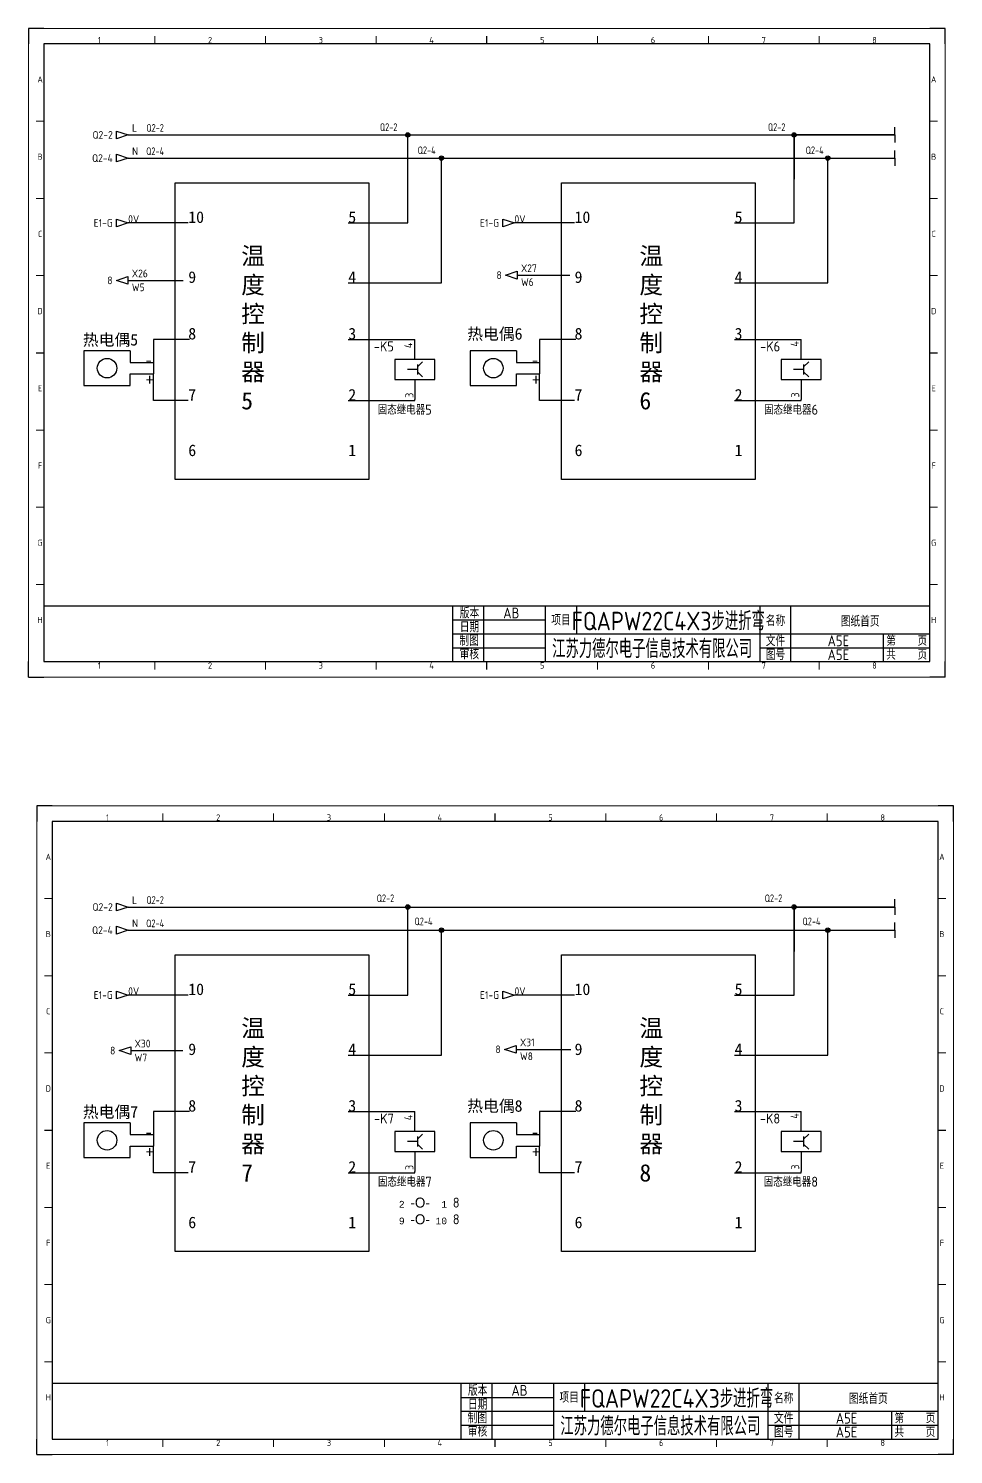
# Model space of a CAD drawing. Header units: millimetres. Extents: x -1494 to 5708, y 2764 to 5210.
# Drawn here: x 743 to 1342, y 3091 to 4015 of the extents above; entities that cross this region are included whole.
import ezdxf
from ezdxf.enums import TextEntityAlignment as Align

# ---------------------------------------------------------------- set-up
doc = ezdxf.new("R2010")
doc.units = ezdxf.units.MM
for name, color, linetype in [('AE_BOR', 1, 'Continuous'), ('DESC', 1, 'Continuous'), ('SYMS', 7, 'Continuous'), ('TAGS', 51, 'Continuous'), ('TERMS', 123, 'Continuous'), ('WIREFIXED', 130, 'Continuous'), ('WIREREF', 61, 'Continuous'), ('WIREREF_DEST', 61, 'Continuous'), ('XREF', 7, 'Continuous'), ('图框_标题栏属性', 1, 'Continuous'), ('图框_标题栏文字', 6, 'Continuous')]:
    doc.layers.add(name, color=color, linetype=linetype)
doc.styles.add('ACGBTS', font='ISOCP.SHX')
doc.styles.get("Standard").update_dxf_attribs({"font": 'arial.ttf'})
doc.styles.add('WD_IEC', font='ISOCP2.shx', dxfattribs={"height": 4, "bigfont": 'gbcbig.shx'})
doc.styles.add('工程字', font='gbenor.shx', dxfattribs={"bigfont": 'gbcbig.shx'})

# ---------------------------------------------------------------- blocks, each defined once
blk = doc.blocks.new('HA1D3')
blk.add_lwpolyline([(0, 0), (-3.75, -1.25), (-3.75, 1.25)], close=True)
at = {"style": 'WD_IEC'}
blk.add_attdef('XREF', text='', height=2.5, dxfattribs=at).set_placement((-5, 0), align=Align.MIDDLE_RIGHT)
at = {"style": 'WD_IEC', "flags": 1}
blk.add_attdef('SIGCODE', text='', height=1, dxfattribs=at).set_placement((-2.5, 1.8), align=Align.RIGHT)
at = {"style": 'WD_IEC'}
for tag, p, height, flags in [('X1TERM01', (0, 0), 0.32, 1), ('WIRENO', (1.25, 1), 2.5, 8)]:
    blk.add_attdef(tag, p, '', height=height, dxfattribs=dict(at, flags=flags))
blk.add_attdef('DESC1', text='', height=2.5, dxfattribs=at).set_placement((1.25, -1), align=Align.TOP_LEFT)
blk = doc.blocks.new('WD_WNV')
at = {"linetype": 'Continuous', "style": 'WD_IEC', "width": 0.8}
blk.add_attdef('WIRENO', text='', height=2.5, dxfattribs=at).set_placement((-1.6, 0), align=Align.MIDDLE_RIGHT)
at = {"style": 'WD_IEC', "flags": 1}
for tag, p in [('W08USER', (-1, 0.375)), ('W04USER', (-1, 0.875)), ('W05USER', (-1, 0.75)), ('W09USER', (-1, 0.25)), ('W03USER', (-1, 1)), ('W06USER', (-1, 0.625)), ('W07USER', (-1, 0.5)), ('W02USER', (-1, 1.125)), ('W01USER', (-1, 1.25)), ('W10USER', (-1, 0.125))]:
    blk.add_attdef(tag, text='', height=0.08, dxfattribs=at).set_placement(p, align=Align.CENTER)
blk = doc.blocks.new('VCR1SSD')
for p, q in [((0, 2.5), (0, 7.5)), ((0.62, 0), (-1.88, 0)), ((0.62, 0.62), (1.88, 1.88)), ((0.62, 1.25), (0.62, -1.25)), ((0, -2.5), (0, -7.5)), ((0.62, -0.62), (1.88, -1.88))]:
    blk.add_line(p, q)
blk.add_lwpolyline([(-5, 2.5), (-5, -2.5), (5, -2.5), (5, 2.5)], close=True)
at = {"style": 'WD_IEC'}
for tag, p in [('INST', (-5.25, 11.5)), ('LOC', (-5.25, 8)), ('TAG1', (-5.25, 4.5)), ('DESC1', (-5.25, -6.85)), ('DESC2', (-5.25, -10.35)), ('DESC3', (-5.25, -13.85))]:
    blk.add_attdef(tag, text='', height=2.5, dxfattribs=at).set_placement(p, align=Align.RIGHT)
blk.add_attdef('TERM01', text='', height=2, rotation=90, dxfattribs=at).set_placement((-1, 7.5), align=Align.RIGHT)
at = {"style": 'WD_IEC', "flags": 1}
for tag, p, height in [('X2TERM01', (0, 7.5), 0.32), ('X4LINK', (-5, 0), 0.32), ('X1LINK', (5, 0), 0.32), ('ASSYCODE', (1, -4), 1), ('FAMILY', (1, -5.5), 1), ('CATDESC', (1, -7), 1), ('X8TERM02', (0, -7.5), 0.32)]:
    blk.add_attdef(tag, p, '', height=height, dxfattribs=at)
at = {"style": 'WD_IEC', "flags": 9}
for tag, p in [('MFG', (-6, 1)), ('CAT', (-6, -1.5))]:
    blk.add_attdef(tag, text='', height=1.5, dxfattribs=at).set_placement(p, align=Align.RIGHT)
at = {"style": 'WD_IEC'}
blk.add_attdef('TERM02', (-1, -7.5), '', height=2, rotation=90, dxfattribs=at)
at = {"lineweight": 9, "style": 'WD_IEC'}
for tag, p in [('NO', (-5.5, -16.5)), ('NC', (-5.5, -20))]:
    blk.add_attdef(tag, text='', height=2.5, dxfattribs=at).set_placement(p, align=Align.TOP_RIGHT)
for tag, p in [('XREFNO', (-4, -16.5)), ('XREFNC', (-4, -20))]:
    blk.add_attdef(tag, text='', height=2.5, dxfattribs=at).set_placement(p, align=Align.TOP_LEFT)
blk = doc.blocks.new('WDDOT')
for radius in [0.72, 0.449, 0.223]:
    blk.add_circle((0, 0), radius)
blk = doc.blocks.new('Border')
for p, q in [((584, 410), (10, 410)), ((10, 410), (10, 10)), ((584, 10), (584, 410)), ((10, 10), (584, 10))]:
    blk.add_line(p, q)
at = {"layer": 'AE_BOR', "color": 1, "lineweight": 30}
for p, q in [((10, 420), (0, 420)), ((0, 420), (0, 410)), ((594, 420), (584, 420)), ((594, 410), (594, 420)), ((297, 410), (297, 415)), ((5, 210), (10, 210)), ((584, 210), (589, 210)), ((0, 0), (0, 10)), ((297, 5), (297, 10)), ((594, 0), (594, 10)), ((0, 0), (10, 0)), ((594, 0), (584, 0))]:
    blk.add_line(p, q, dxfattribs=at)
at = {"layer": 'AE_BOR', "color": 1, "lineweight": 15}
for p, q in [((0, 420), (594, 420)), ((0, 0), (0, 420)), ((594, 420), (594, 0)), ((81.75, 410), (81.75, 415)), ((153.5, 410), (153.5, 415)), ((225.25, 410), (225.25, 415)), ((368.75, 410), (368.75, 415)), ((440.5, 410), (440.5, 415)), ((512.25, 410), (512.25, 415)), ((10, 360), (5, 360)), ((589, 360), (584, 360)), ((10, 310), (5, 310)), ((589, 310), (584, 310)), ((10, 260), (5, 260)), ((589, 260), (584, 260)), ((10, 160), (5, 160)), ((589, 160), (584, 160)), ((10, 110), (5, 110)), ((589, 110), (584, 110)), ((10, 60), (5, 60)), ((589, 60), (584, 60)), ((81.75, 5), (81.75, 10)), ((153.5, 5), (153.5, 10)), ((225.25, 5), (225.25, 10)), ((368.75, 5), (368.75, 10)), ((440.5, 5), (440.5, 10)), ((512.25, 5), (512.25, 10)), ((594, 0), (0, 0))]:
    blk.add_line(p, q, dxfattribs=at)
at = {"layer": 'AE_BOR', "color": 1, "lineweight": 15, "style": 'ACGBTS'}
for s, p in [('1', (45.875, 412.5)), ('2', (117.625, 412.5)), ('3', (189.375, 412.5)), ('4', (261.125, 412.5)), ('5', (332.875, 412.5)), ('6', (404.625, 412.5)), ('7', (476.375, 412.5)), ('8', (548.125, 412.5)), ('A', (7.5, 387)), ('A', (586.5, 387)), ('B', (7.5, 337)), ('B', (586.5, 337)), ('C', (7.5, 287)), ('C', (586.5, 287)), ('D', (7.5, 237)), ('D', (586.5, 237)), ('E', (7.5, 187)), ('E', (586.5, 187)), ('F', (7.5, 137)), ('F', (586.5, 137)), ('G', (7.5, 87)), ('G', (586.5, 87)), ('H', (7.5, 37)), ('H', (586.5, 37)), ('1', (45.875, 7.5)), ('2', (117.625, 7.5)), ('3', (189.375, 7.5)), ('4', (261.125, 7.5)), ('5', (332.875, 7.5)), ('6', (404.625, 7.5)), ('7', (476.375, 7.5)), ('8', (548.125, 7.5))]:
    blk.add_text(s, height=4, dxfattribs=at).set_placement(p, align=Align.MIDDLE)
blk = doc.blocks.new('TITLE3')
for p, q in [((-309, 0), (-309, 36)), ((-289, 0), (-289, 36)), ((-249, 0), (-249, 36)), ((-249, 0), (-249, 36)), ((-249, 0), (-249, 36)), ((-229, 36), (-229, 27)), ((-110, 0), (-110, 36)), ((-90, 0), (-90, 36)), ((-309, 27), (-249, 27)), ((-229, 27), (-229, 18)), ((-309, 18), (-248.01, 18)), ((-249, 18), (0, 18)), ((-30, 0), (-30, 18)), ((-309, 9), (-249, 9)), ((-289, 4.18), (-289, 4.18)), ((-289, 4.18), (-289, 4.18)), ((-110, 9), (0, 9))]:
    blk.add_line(p, q)
blk.add_lwpolyline([(-309, 36), (-574, 36), (-574, 0), (-309, 0)], close=True)
blk.add_lwpolyline([(-309, 0), (0, 0), (0, 36), (-309, 36)])
at = {"layer": '图框_标题栏属性', "style": '工程字'}
for tag, height, p in [('版本', 7, (-271.17, 31.5)), ('项目', 12, (-169.5, 27)), ('名称', 7, (-45.16, 26.53)), ('日期', 7, (-271.17, 22.5)), ('制图', 7, (-271.33, 13.69)), ('公司名称', 12, (-179.94, 9)), ('文件', 7, (-59.26, 13.5)), ('页数', 7, (-15, 13.5)), ('审核', 7, (-270.7, 4.72)), ('图号', 7, (-59.26, 4.5)), ('总数', 7, (-15, 4.5))]:
    blk.add_attdef(tag, text='', height=height, dxfattribs=at).set_placement(p, align=Align.MIDDLE)
at = {"layer": '图框_标题栏文字', "style": '工程字'}
for s, height, p in [('版本', 7, (-298.29, 31.5)), ('项目', 7, (-239, 27)), ('名称', 7, (-100, 26.53)), ('日期', 7, (-298.29, 22.5)), ('制图', 7, (-298.51, 13.69)), ('审核', 7, (-298.37, 5.01)), ('文件', 7, (-100, 13.5)), ('第    页', 6.5, (-15, 13.5)), ('图号', 7, (-100, 4.5)), ('共    页', 6.5, (-15, 4.5))]:
    blk.add_text(s, height=height, dxfattribs=at).set_placement(p, align=Align.MIDDLE_CENTER)
blk = doc.blocks.new('HA1S3')
blk.add_lwpolyline([(-3.75, 0), (0, 1.25), (0, -1.25)], close=True)
at = {"style": 'WD_IEC'}
blk.add_attdef('XREF', text='', height=2.5, dxfattribs=at).set_placement((-5, 0), align=Align.MIDDLE_RIGHT)
at = {"style": 'WD_IEC', "flags": 1}
blk.add_attdef('SIGCODE', text='', height=1, dxfattribs=at).set_placement((-2.5, 1.8), align=Align.RIGHT)
at = {"style": 'WD_IEC'}
for tag, p, height, flags in [('X1TERM01', (0, 0), 0.32, 1), ('WIRENO', (1.25, 1), 2.5, 8)]:
    blk.add_attdef(tag, p, '', height=height, dxfattribs=dict(at, flags=flags))
blk.add_attdef('DESC1', text='', height=2.5, dxfattribs=at).set_placement((1.25, -1), align=Align.TOP_LEFT)

msp = doc.modelspace()

# ---------------------------------------------------------------- linework, layer by layer
at = {"layer": 'XREF'}
for p, q in [((807.5, 3945.69), (1304.14, 3945.69)), ((807.5, 3930.69), (1304.14, 3930.69)), ((807.5, 3445.69), (1304.14, 3445.69)), ((807.5, 3430.69), (1304.14, 3430.69))]:
    msp.add_line(p, q, dxfattribs=at)
at = {"layer": 'XREF', "linetype": 'ByBlock'}
for p, q in [((988.64, 3888.69), (988.64, 3945.69)), ((1238.94, 3888.69), (1238.94, 3945.69)), ((1304.14, 3945.69), (1238.94, 3945.69)), ((1238.94, 3945.69), (1238.94, 3916.98)), ((1304.14, 3945.69), (1304.14, 3950.69)), ((1304.14, 3945.69), (1304.14, 3940.69)), ((1304.14, 3945.69), (1304.14, 3945.69)), ((1304.14, 3930.69), (1304.14, 3935.69)), ((1010.47, 3849.85), (1010.47, 3930.69)), ((1055.82, 3930.69), (1055.82, 3930.69)), ((1055.82, 3930.69), (1055.82, 3930.69)), ((1260.77, 3849.85), (1260.77, 3930.69)), ((1304.14, 3930.69), (1304.14, 3925.69)), ((846.43, 3888.69), (807.5, 3888.69)), ((950.11, 3888.69), (988.64, 3888.69)), ((1096.73, 3888.69), (1057.8, 3888.69)), ((1200.41, 3888.69), (1238.94, 3888.69)), ((807.36, 3851.49), (843.17, 3851.49)), ((1059.51, 3854.86), (1093.66, 3854.86)), ((950.11, 3849.85), (1010.47, 3849.85)), ((1200.41, 3849.85), (1260.77, 3849.85)), ((793.8, 3805.88), (778.8, 3805.88)), ((778.8, 3805.88), (778.8, 3794.63)), ((808.8, 3805.88), (793.8, 3805.88)), ((808.8, 3805.88), (808.8, 3798.38)), ((823.8, 3813.25), (823.8, 3798.38)), ((847.31, 3813.25), (823.8, 3813.25)), ((950.11, 3813.25), (993.24, 3813.25)), ((1044.1, 3805.88), (1029.1, 3805.88)), ((1029.1, 3805.88), (1029.1, 3794.63)), ((1059.1, 3805.88), (1044.1, 3805.88)), ((1059.1, 3805.88), (1059.1, 3798.38)), ((1074.1, 3813.25), (1074.1, 3798.38)), ((1097.61, 3813.25), (1074.1, 3813.25)), ((1200.41, 3813.25), (1243.54, 3813.25)), ((808.8, 3798.38), (823.8, 3798.38)), ((823.8, 3798.38), (823.8, 3790.88)), ((1059.1, 3798.38), (1074.1, 3798.38)), ((1074.1, 3798.38), (1074.1, 3790.88)), ((778.8, 3794.63), (778.8, 3783.38)), ((808.8, 3783.38), (808.8, 3790.88)), ((808.8, 3790.88), (823.8, 3790.88)), ((823.8, 3773.65), (823.8, 3790.88)), ((1029.1, 3794.63), (1029.1, 3783.38)), ((1059.1, 3783.38), (1059.1, 3790.88)), ((1059.1, 3790.88), (1074.1, 3790.88)), ((1074.1, 3773.65), (1074.1, 3790.88)), ((778.8, 3783.38), (808.8, 3783.38)), ((1029.1, 3783.38), (1059.1, 3783.38)), ((846.43, 3773.65), (823.8, 3773.65)), ((950.11, 3773.65), (993.24, 3773.65)), ((993.24, 3773.65), (993.24, 3774.37)), ((1096.73, 3773.65), (1074.1, 3773.65)), ((1200.41, 3773.65), (1243.54, 3773.65)), ((1243.54, 3773.65), (1243.54, 3774.37)), ((988.64, 3388.69), (988.64, 3445.69)), ((1238.94, 3388.69), (1238.94, 3445.69)), ((1304.14, 3445.69), (1238.94, 3445.69)), ((1238.94, 3445.69), (1238.94, 3416.98)), ((1304.14, 3445.69), (1304.14, 3450.69)), ((1304.14, 3445.69), (1304.14, 3440.69)), ((1304.14, 3445.69), (1304.14, 3445.69)), ((1304.14, 3430.69), (1304.14, 3435.69)), ((1010.47, 3349.85), (1010.47, 3430.69)), ((1055.82, 3430.69), (1055.82, 3430.69)), ((1055.82, 3430.69), (1055.82, 3430.69)), ((1260.77, 3349.85), (1260.77, 3430.69)), ((1304.14, 3430.69), (1304.14, 3425.69)), ((846.43, 3388.69), (807.5, 3388.69)), ((950.11, 3388.69), (988.64, 3388.69)), ((1096.73, 3388.69), (1057.8, 3388.69)), ((1200.41, 3388.69), (1238.94, 3388.69)), ((809.16, 3352.74), (843, 3352.74)), ((1058.85, 3353.53), (1094.28, 3353.53)), ((950.11, 3349.85), (1010.47, 3349.85)), ((1200.41, 3349.85), (1260.77, 3349.85)), ((793.8, 3305.88), (778.8, 3305.88)), ((778.8, 3305.88), (778.8, 3294.63)), ((808.8, 3305.88), (793.8, 3305.88)), ((808.8, 3305.88), (808.8, 3298.38)), ((823.8, 3313.25), (823.8, 3298.38)), ((847.31, 3313.25), (823.8, 3313.25)), ((950.11, 3313.25), (993.24, 3313.25)), ((1044.1, 3305.88), (1029.1, 3305.88)), ((1029.1, 3305.88), (1029.1, 3294.63)), ((1059.1, 3305.88), (1044.1, 3305.88)), ((1059.1, 3305.88), (1059.1, 3298.38)), ((1074.1, 3313.25), (1074.1, 3298.38)), ((1097.61, 3313.25), (1074.1, 3313.25)), ((1200.41, 3313.25), (1243.54, 3313.25)), ((808.8, 3298.38), (823.8, 3298.38)), ((823.8, 3298.38), (823.8, 3290.88)), ((1059.1, 3298.38), (1074.1, 3298.38)), ((1074.1, 3298.38), (1074.1, 3290.88)), ((778.8, 3294.63), (778.8, 3283.38)), ((808.8, 3283.38), (808.8, 3290.88)), ((808.8, 3290.88), (823.8, 3290.88)), ((823.8, 3273.65), (823.8, 3290.88)), ((1029.1, 3294.63), (1029.1, 3283.38)), ((1059.1, 3283.38), (1059.1, 3290.88)), ((1059.1, 3290.88), (1074.1, 3290.88)), ((1074.1, 3273.65), (1074.1, 3290.88)), ((778.8, 3283.38), (808.8, 3283.38)), ((1029.1, 3283.38), (1059.1, 3283.38)), ((846.43, 3273.65), (823.8, 3273.65)), ((950.11, 3273.65), (993.24, 3273.65)), ((993.24, 3273.65), (993.24, 3274.37)), ((1096.73, 3273.65), (1074.1, 3273.65)), ((1200.41, 3273.65), (1243.54, 3273.65)), ((1243.54, 3273.65), (1243.54, 3274.37))]:
    msp.add_line(p, q, dxfattribs=at)
for points in [[(838.02, 3914.72), (963.5, 3914.72), (963.5, 3722.57), (838.02, 3722.57)], [(1088.32, 3914.72), (1213.8, 3914.72), (1213.8, 3722.57), (1088.32, 3722.57)], [(838.02, 3414.72), (963.5, 3414.72), (963.5, 3222.57), (838.02, 3222.57)], [(1088.32, 3414.72), (1213.8, 3414.72), (1213.8, 3222.57), (1088.32, 3222.57)]]:
    msp.add_lwpolyline(points, close=True, dxfattribs=at)
for centre in [(793.8, 3794.63), (1044.1, 3794.63), (793.8, 3294.63), (1044.1, 3294.63)]:
    msp.add_circle(centre, 6.3, dxfattribs=at)

# ---------------------------------------------------------------- block references
at = {"layer": 'SYMS', "linetype": 'ByBlock'}
ref = msp.add_blockref('HA1S3', (1059.51, 3854.86), dxfattribs=dict(at, xscale=2, yscale=2, zscale=2))
ref.add_attrib('XREF', '8', dxfattribs={"layer": 'XREF', "height": 5, "style": 'WD_IEC'}).set_placement((1049.51, 3854.86), align=Align.MIDDLE_RIGHT)
ref.add_attrib('DESC1', 'W6', dxfattribs={"layer": 'DESC', "height": 5, "style": 'WD_IEC'}).set_placement((1062.01, 3852.86), align=Align.TOP_LEFT)
ref.add_attrib('WIRENO', 'X27', (1062.01, 3856.86), dxfattribs={"layer": 'WIREREF', "height": 5, "style": 'WD_IEC', "flags": 8})
ref = msp.add_blockref('HA1S3', (807.36, 3851.49), dxfattribs=dict(at, xscale=2, yscale=2, zscale=2))
ref.add_attrib('XREF', '8', dxfattribs={"layer": 'XREF', "height": 5, "style": 'WD_IEC'}).set_placement((797.36, 3851.49), align=Align.MIDDLE_RIGHT)
ref.add_attrib('DESC1', 'W5', dxfattribs={"layer": 'DESC', "height": 5, "style": 'WD_IEC'}).set_placement((809.86, 3849.49), align=Align.TOP_LEFT)
ref.add_attrib('WIRENO', 'X26', (809.86, 3853.49), dxfattribs={"layer": 'WIREREF', "height": 5, "style": 'WD_IEC', "flags": 8})
ref = msp.add_blockref('HA1S3', (809.16, 3352.74), dxfattribs=dict(at, xscale=2, yscale=2, zscale=2))
ref.add_attrib('XREF', '8', dxfattribs={"layer": 'XREF', "height": 5, "style": 'WD_IEC'}).set_placement((799.16, 3352.74), align=Align.MIDDLE_RIGHT)
ref.add_attrib('DESC1', 'W7', dxfattribs={"layer": 'DESC', "height": 5, "style": 'WD_IEC'}).set_placement((811.66, 3350.74), align=Align.TOP_LEFT)
ref.add_attrib('WIRENO', 'X30', (811.66, 3354.74), dxfattribs={"layer": 'WIREREF', "height": 5, "style": 'WD_IEC', "flags": 8})
ref = msp.add_blockref('HA1S3', (1058.85, 3353.53), dxfattribs=dict(at, xscale=2, yscale=2, zscale=2))
ref.add_attrib('XREF', '8', dxfattribs={"layer": 'XREF', "height": 5, "style": 'WD_IEC'}).set_placement((1048.85, 3353.53), align=Align.MIDDLE_RIGHT)
ref.add_attrib('DESC1', 'W8', dxfattribs={"layer": 'DESC', "height": 5, "style": 'WD_IEC'}).set_placement((1061.35, 3351.53), align=Align.TOP_LEFT)
ref.add_attrib('WIRENO', 'X31', (1061.35, 3355.53), dxfattribs={"layer": 'WIREREF', "height": 5, "style": 'WD_IEC', "flags": 8})
at = {"layer": 'XREF'}
for p in [(742.91, 3594.59), (748.23, 3091.17)]:
    msp.add_blockref('Border', p, dxfattribs=at)
ref = msp.add_blockref('HA1D3', (807.5, 3945.69), dxfattribs=dict(at, xscale=2, yscale=2, zscale=2))
ref.add_attrib('XREF', 'Q2-2', dxfattribs={"height": 5, "style": 'WD_IEC'}).set_placement((797.5, 3945.69), align=Align.MIDDLE_RIGHT)
ref.add_attrib('WIRENO', 'L', (810, 3947.69), dxfattribs={"layer": 'WIREREF_DEST', "height": 5, "style": 'WD_IEC', "flags": 8})
ref = msp.add_blockref('WD_WNV', (855.11, 3971.8), dxfattribs=dict(at, xscale=2, yscale=2, zscale=2))
ref.add_attrib('WIRENOF', 'Q2-2', dxfattribs={"layer": 'WIREFIXED', "linetype": 'Continuous', "height": 5, "style": 'WD_IEC', "width": 0.8}).set_placement((830.62, 3950.22), align=Align.MIDDLE_RIGHT)
ref = msp.add_blockref('WD_WNV', (956.98, 3992.11), dxfattribs=dict(at, xscale=2, yscale=2, zscale=2))
ref.add_attrib('WIRENOF', 'Q2-2', dxfattribs={"layer": 'WIREFIXED', "linetype": 'Continuous', "height": 5, "style": 'WD_IEC', "width": 0.8}).set_placement((981.94, 3950.7), align=Align.MIDDLE_RIGHT)
ref = msp.add_blockref('WD_WNV', (1208.38, 3992.11), dxfattribs=dict(at, xscale=2, yscale=2, zscale=2))
ref.add_attrib('WIRENOF', 'Q2-2', dxfattribs={"layer": 'WIREFIXED', "linetype": 'Continuous', "height": 5, "style": 'WD_IEC', "width": 0.8}).set_placement((1233.34, 3950.7), align=Align.MIDDLE_RIGHT)
at = {"layer": 'XREF', "linetype": 'ByBlock', "xscale": 2, "yscale": 2, "zscale": 2}
for p in [(988.64, 3945.69), (1238.94, 3945.69), (1010.47, 3930.69), (1260.77, 3930.69), (988.64, 3445.69), (1238.94, 3445.69), (1010.47, 3430.69), (1260.77, 3430.69)]:
    msp.add_blockref('WDDOT', p, dxfattribs=at)
at = {"layer": 'XREF'}
ref = msp.add_blockref('HA1D3', (807.5, 3930.69), dxfattribs=dict(at, xscale=2, yscale=2, zscale=2))
ref.add_attrib('XREF', 'Q2-4', dxfattribs={"height": 5, "style": 'WD_IEC'}).set_placement((797.5, 3930.69), align=Align.MIDDLE_RIGHT)
ref.add_attrib('WIRENO', 'N', (810, 3932.69), dxfattribs={"layer": 'WIREREF_DEST', "height": 5, "style": 'WD_IEC', "flags": 8})
ref = msp.add_blockref('WD_WNV', (866.36, 3956.29), dxfattribs=dict(at, xscale=2, yscale=2, zscale=2))
ref.add_attrib('WIRENOF', 'Q2-4', dxfattribs={"layer": 'WIREFIXED', "linetype": 'Continuous', "height": 5, "style": 'WD_IEC', "width": 0.8}).set_placement((830.78, 3935.13), align=Align.MIDDLE_RIGHT)
ref = msp.add_blockref('WD_WNV', (968.23, 3976.6), dxfattribs=dict(at, xscale=2, yscale=2, zscale=2))
ref.add_attrib('WIRENOF', 'Q2-4', dxfattribs={"layer": 'WIREFIXED', "linetype": 'Continuous', "height": 5, "style": 'WD_IEC', "width": 0.8}).set_placement((1006.69, 3935.74), align=Align.MIDDLE_RIGHT)
ref = msp.add_blockref('WD_WNV', (1219.63, 3976.6), dxfattribs=dict(at, xscale=2, yscale=2, zscale=2))
ref.add_attrib('WIRENOF', 'Q2-4', dxfattribs={"layer": 'WIREFIXED', "linetype": 'Continuous', "height": 5, "style": 'WD_IEC', "width": 0.8}).set_placement((1258.09, 3935.74), align=Align.MIDDLE_RIGHT)
ref = msp.add_blockref('HA1D3', (807.5, 3888.69), dxfattribs=dict(at, xscale=2, yscale=2, zscale=2))
ref.add_attrib('XREF', 'E1-G', dxfattribs={"height": 5, "style": 'WD_IEC'}).set_placement((797.5, 3888.69), align=Align.MIDDLE_RIGHT)
ref.add_attrib('WIRENO', '0V', (807.5, 3888.69), dxfattribs={"layer": 'WIREREF_DEST', "height": 5, "style": 'WD_IEC', "flags": 8})
ref = msp.add_blockref('HA1D3', (1057.8, 3888.69), dxfattribs=dict(at, xscale=2, yscale=2, zscale=2))
ref.add_attrib('XREF', 'E1-G', dxfattribs={"height": 5, "style": 'WD_IEC'}).set_placement((1047.8, 3888.69), align=Align.MIDDLE_RIGHT)
ref.add_attrib('WIRENO', '0V', (1057.8, 3888.69), dxfattribs={"layer": 'WIREREF_DEST', "height": 5, "style": 'WD_IEC', "flags": 8})
at = {"layer": 'XREF', "linetype": 'ByBlock'}
ref = msp.add_blockref('VCR1SSD', (993.24, 3793.81), dxfattribs=dict(at, xscale=2.592000000000001, yscale=2.592000000000001, zscale=2.592000000000001))
ref.add_attrib('TERM02', '3', (992.27, 3775.47), dxfattribs={"layer": 'TERMS', "height": 5.18, "rotation": 90, "style": 'WD_IEC'})
ref.add_attrib('TERM01', '4', dxfattribs={"layer": 'TERMS', "height": 5.18, "rotation": 90, "style": 'WD_IEC'}).set_placement((991.58, 3811.11), align=Align.RIGHT)
ref.add_attrib('DESC1', '固态继电器5', dxfattribs={"layer": 'DESC', "height": 6.48, "style": 'WD_IEC'}).set_placement((1004.18, 3764.53), align=Align.RIGHT)
ref.add_attrib('TAG1', '-K5', dxfattribs={"layer": 'TAGS', "height": 6.48, "style": 'WD_IEC'}).set_placement((979.63, 3805.47), align=Align.RIGHT)
ref = msp.add_blockref('VCR1SSD', (1243.54, 3793.81), dxfattribs=dict(at, xscale=2.592000000000001, yscale=2.592000000000001, zscale=2.592000000000001))
ref.add_attrib('TERM02', '3', (1242.28, 3775.66), dxfattribs={"layer": 'TERMS', "height": 5.18, "rotation": 90, "style": 'WD_IEC'})
ref.add_attrib('TERM01', '4', dxfattribs={"layer": 'TERMS', "height": 5.18, "rotation": 90, "style": 'WD_IEC'}).set_placement((1241.93, 3812.14), align=Align.RIGHT)
ref.add_attrib('DESC1', '固态继电器6', dxfattribs={"layer": 'DESC', "height": 6.48, "style": 'WD_IEC'}).set_placement((1254.48, 3764.53), align=Align.RIGHT)
ref.add_attrib('TAG1', '-K6', dxfattribs={"layer": 'TAGS', "height": 6.48, "style": 'WD_IEC'}).set_placement((1229.93, 3805.47), align=Align.RIGHT)
at = {"layer": 'XREF'}
for p in [(1326.91, 3604.59), (1332.23, 3101.17)]:
    msp.add_blockref('TITLE3', p, dxfattribs=at).add_auto_attribs({'文件': 'A5E', '图号': 'A5E', '名称': '图纸首页', '公司名称': '江苏力德尔电子信息技术有限公司', '项目': 'FQAPW22C4X3步进折弯', '版本': 'AB'})
ref = msp.add_blockref('WD_WNV', (954.92, 3492.76), dxfattribs=dict(at, xscale=2, yscale=2, zscale=2))
ref.add_attrib('WIRENOF', 'Q2-2', dxfattribs={"layer": 'WIREFIXED', "linetype": 'Continuous', "height": 5, "style": 'WD_IEC', "width": 0.8}).set_placement((979.89, 3451.35), align=Align.MIDDLE_RIGHT)
ref = msp.add_blockref('WD_WNV', (1206.32, 3492.76), dxfattribs=dict(at, xscale=2, yscale=2, zscale=2))
ref.add_attrib('WIRENOF', 'Q2-2', dxfattribs={"layer": 'WIREFIXED', "linetype": 'Continuous', "height": 5, "style": 'WD_IEC', "width": 0.8}).set_placement((1231.29, 3451.35), align=Align.MIDDLE_RIGHT)
ref = msp.add_blockref('HA1D3', (807.5, 3445.69), dxfattribs=dict(at, xscale=2, yscale=2, zscale=2))
ref.add_attrib('XREF', 'Q2-2', dxfattribs={"height": 5, "style": 'WD_IEC'}).set_placement((797.5, 3445.69), align=Align.MIDDLE_RIGHT)
ref.add_attrib('WIRENO', 'L', (810, 3447.69), dxfattribs={"layer": 'WIREREF_DEST', "height": 5, "style": 'WD_IEC', "flags": 8})
ref = msp.add_blockref('WD_WNV', (855.11, 3471.8), dxfattribs=dict(at, xscale=2, yscale=2, zscale=2))
ref.add_attrib('WIRENOF', 'Q2-2', dxfattribs={"layer": 'WIREFIXED', "linetype": 'Continuous', "height": 5, "style": 'WD_IEC', "width": 0.8}).set_placement((830.62, 3450.22), align=Align.MIDDLE_RIGHT)
ref = msp.add_blockref('HA1D3', (807.5, 3430.69), dxfattribs=dict(at, xscale=2, yscale=2, zscale=2))
ref.add_attrib('XREF', 'Q2-4', dxfattribs={"height": 5, "style": 'WD_IEC'}).set_placement((797.5, 3430.69), align=Align.MIDDLE_RIGHT)
ref.add_attrib('WIRENO', 'N', (810, 3432.69), dxfattribs={"layer": 'WIREREF_DEST', "height": 5, "style": 'WD_IEC', "flags": 8})
ref = msp.add_blockref('WD_WNV', (866.36, 3456.29), dxfattribs=dict(at, xscale=2, yscale=2, zscale=2))
ref.add_attrib('WIRENOF', 'Q2-4', dxfattribs={"layer": 'WIREFIXED', "linetype": 'Continuous', "height": 5, "style": 'WD_IEC', "width": 0.8}).set_placement((830.78, 3435.13), align=Align.MIDDLE_RIGHT)
ref = msp.add_blockref('WD_WNV', (966.18, 3477.25), dxfattribs=dict(at, xscale=2, yscale=2, zscale=2))
ref.add_attrib('WIRENOF', 'Q2-4', dxfattribs={"layer": 'WIREFIXED', "linetype": 'Continuous', "height": 5, "style": 'WD_IEC', "width": 0.8}).set_placement((1004.64, 3436.4), align=Align.MIDDLE_RIGHT)
ref = msp.add_blockref('WD_WNV', (1217.58, 3477.25), dxfattribs=dict(at, xscale=2, yscale=2, zscale=2))
ref.add_attrib('WIRENOF', 'Q2-4', dxfattribs={"layer": 'WIREFIXED', "linetype": 'Continuous', "height": 5, "style": 'WD_IEC', "width": 0.8}).set_placement((1256.04, 3436.4), align=Align.MIDDLE_RIGHT)
ref = msp.add_blockref('HA1D3', (807.5, 3388.69), dxfattribs=dict(at, xscale=2, yscale=2, zscale=2))
ref.add_attrib('XREF', 'E1-G', dxfattribs={"height": 5, "style": 'WD_IEC'}).set_placement((797.5, 3388.69), align=Align.MIDDLE_RIGHT)
ref.add_attrib('WIRENO', '0V', (807.5, 3388.69), dxfattribs={"layer": 'WIREREF_DEST', "height": 5, "style": 'WD_IEC', "flags": 8})
ref = msp.add_blockref('HA1D3', (1057.8, 3388.69), dxfattribs=dict(at, xscale=2, yscale=2, zscale=2))
ref.add_attrib('XREF', 'E1-G', dxfattribs={"height": 5, "style": 'WD_IEC'}).set_placement((1047.8, 3388.69), align=Align.MIDDLE_RIGHT)
ref.add_attrib('WIRENO', '0V', (1057.8, 3388.69), dxfattribs={"layer": 'WIREREF_DEST', "height": 5, "style": 'WD_IEC', "flags": 8})
at = {"layer": 'XREF', "linetype": 'ByBlock'}
ref = msp.add_blockref('VCR1SSD', (993.24, 3293.81), dxfattribs=dict(at, xscale=2.592000000000001, yscale=2.592000000000001, zscale=2.592000000000001))
ref.add_attrib('TERM02', '3', (992.27, 3275.47), dxfattribs={"layer": 'TERMS', "height": 5.18, "rotation": 90, "style": 'WD_IEC'})
ref.add_attrib('TERM01', '4', dxfattribs={"layer": 'TERMS', "height": 5.18, "rotation": 90, "style": 'WD_IEC'}).set_placement((991.58, 3311.11), align=Align.RIGHT)
ref.add_attrib('DESC1', '固态继电器7', dxfattribs={"layer": 'DESC', "height": 6.48, "style": 'WD_IEC'}).set_placement((1004.18, 3264.53), align=Align.RIGHT)
ref.add_attrib('TAG1', '-K7', dxfattribs={"layer": 'TAGS', "height": 6.48, "style": 'WD_IEC'}).set_placement((979.63, 3305.47), align=Align.RIGHT)
ref = msp.add_blockref('VCR1SSD', (1243.54, 3293.81), dxfattribs=dict(at, xscale=2.592000000000001, yscale=2.592000000000001, zscale=2.592000000000001))
ref.add_attrib('TERM02', '3', (1242.28, 3275.66), dxfattribs={"layer": 'TERMS', "height": 5.18, "rotation": 90, "style": 'WD_IEC'})
ref.add_attrib('TERM01', '4', dxfattribs={"layer": 'TERMS', "height": 5.18, "rotation": 90, "style": 'WD_IEC'}).set_placement((1241.93, 3312.14), align=Align.RIGHT)
ref.add_attrib('DESC1', '固态继电器8', dxfattribs={"layer": 'DESC', "height": 6.48, "style": 'WD_IEC'}).set_placement((1254.48, 3264.53), align=Align.RIGHT)
ref.add_attrib('TAG1', '-K8', dxfattribs={"layer": 'TAGS', "height": 6.48, "style": 'WD_IEC'}).set_placement((1229.93, 3305.47), align=Align.RIGHT)

# ---------------------------------------------------------------- texts
at = {"layer": 'XREF', "attachment_point": 1}
for s, width, insert, char_height in [('{\\fSimSun|b0|i0|c134|p2;\\C0;10}', 12.97, (846.43, 3896.19), 7.5), ('{\\fSimSun|b0|i0|c134|p2;\\C0;5}', 12.97, (950.11, 3896.19), 7.5), ('{\\fSimSun|b0|i0|c134|p2;\\C0;10}', 12.97, (1096.73, 3896.19), 7.5), ('{\\fSimSun|b0|i0|c134|p2;\\C0;5}', 12.97, (1200.41, 3896.19), 7.5), ('{\\fSimSun|b0|i0|c134|p2;\\C0;温度控制器\\P5}', 10, (880.74, 3872.96), 11.25), ('{\\fSimSun|b0|i0|c134|p2;\\C0;温度控制器6}', 10, (1138.74, 3872.96), 11.25), ('{\\fSimSun|b0|i0|c134|p2;\\C0;9}', 12.97, (846.43, 3857.35), 7.5), ('{\\fSimSun|b0|i0|c134|p2;\\C0;4}', 12.97, (950.11, 3857.35), 7.5), ('{\\fSimSun|b0|i0|c134|p2;\\C0;9}', 12.97, (1096.73, 3857.35), 7.5), ('{\\fSimSun|b0|i0|c134|p2;\\C0;4}', 12.97, (1200.41, 3857.35), 7.5), ('{\\fSimSun|b0|i0|c134|p2;\\C0;热电偶5}', 52.4785, (778.13, 3816.79), 7.5), ('{\\fSimSun|b0|i0|c134|p2;\\C0;8}', 12.97, (846.43, 3820.75), 7.5), ('{\\fSimSun|b0|i0|c134|p2;\\C0;3}', 12.97, (950.11, 3820.75), 7.5), ('{\\fSimSun|b0|i0|c134|p2;\\C0;热电偶6}', 52.4785, (1027.18, 3820.63), 7.5), ('{\\fSimSun|b0|i0|c134|p2;\\C0;8}', 12.97, (1096.73, 3820.75), 7.5), ('{\\fSimSun|b0|i0|c134|p2;\\C0;3}', 12.97, (1200.41, 3820.75), 7.5), ('{\\fSimSun|b0|i0|c134|p2;\\C0;-}', 12.97, (818.21, 3803.8), 7.5), ('{\\fSimSun|b0|i0|c134|p2;\\C0;-}', 12.97, (1068.51, 3803.8), 7.5), ('{\\fSimSun|b0|i0|c134|p2;\\C0;+}', 12.97, (818.91, 3790.88), 7.5), ('{\\fSimSun|b0|i0|c134|p2;\\C0;+}', 12.97, (1069.21, 3790.88), 7.5), ('{\\fSimSun|b0|i0|c134|p2;\\C0;7}', 12.97, (846.43, 3781.15), 7.5), ('{\\fSimSun|b0|i0|c134|p2;\\C0;2}', 12.97, (950.11, 3781.15), 7.5), ('{\\fSimSun|b0|i0|c134|p2;\\C0;7}', 12.97, (1096.73, 3781.15), 7.5), ('{\\fSimSun|b0|i0|c134|p2;\\C0;2}', 12.97, (1200.41, 3781.15), 7.5), ('{\\fSimSun|b0|i0|c134|p2;\\C0;6}', 12.97, (846.43, 3745.2), 7.5), ('{\\fSimSun|b0|i0|c134|p2;\\C0;1}', 12.97, (950.11, 3745.2), 7.5), ('{\\fSimSun|b0|i0|c134|p2;\\C0;6}', 12.97, (1096.73, 3745.2), 7.5), ('{\\fSimSun|b0|i0|c134|p2;\\C0;1}', 12.97, (1200.41, 3745.2), 7.5), ('{\\fSimSun|b0|i0|c134|p2;\\C0;10}', 12.97, (846.43, 3396.19), 7.5), ('{\\fSimSun|b0|i0|c134|p2;\\C0;5}', 12.97, (950.11, 3396.19), 7.5), ('{\\fSimSun|b0|i0|c134|p2;\\C0;10}', 12.97, (1096.73, 3396.19), 7.5), ('{\\fSimSun|b0|i0|c134|p2;\\C0;5}', 12.97, (1200.41, 3396.19), 7.5), ('{\\fSimSun|b0|i0|c134|p2;\\C0;温度控制器\\P7}', 10, (880.74, 3372.96), 11.25), ('{\\fSimSun|b0|i0|c134|p2;\\C0;温度控制器8}', 10, (1138.74, 3372.96), 11.25), ('{\\fSimSun|b0|i0|c134|p2;\\C0;9}', 12.97, (846.43, 3357.35), 7.5), ('{\\fSimSun|b0|i0|c134|p2;\\C0;4}', 12.97, (950.11, 3357.35), 7.5), ('{\\fSimSun|b0|i0|c134|p2;\\C0;9}', 12.97, (1096.73, 3357.35), 7.5), ('{\\fSimSun|b0|i0|c134|p2;\\C0;4}', 12.97, (1200.41, 3357.35), 7.5), ('{\\fSimSun|b0|i0|c134|p2;\\C0;热电偶7}', 52.4785, (778.13, 3316.79), 7.5), ('{\\fSimSun|b0|i0|c134|p2;\\C0;8}', 12.97, (846.43, 3320.75), 7.5), ('{\\fSimSun|b0|i0|c134|p2;\\C0;3}', 12.97, (950.11, 3320.75), 7.5), ('{\\fSimSun|b0|i0|c134|p2;\\C0;热电偶8}', 52.4785, (1027.18, 3320.63), 7.5), ('{\\fSimSun|b0|i0|c134|p2;\\C0;8}', 12.97, (1096.73, 3320.75), 7.5), ('{\\fSimSun|b0|i0|c134|p2;\\C0;3}', 12.97, (1200.41, 3320.75), 7.5), ('{\\fSimSun|b0|i0|c134|p2;\\C0;-}', 12.97, (818.21, 3303.8), 7.5), ('{\\fSimSun|b0|i0|c134|p2;\\C0;-}', 12.97, (1068.51, 3303.8), 7.5), ('{\\fSimSun|b0|i0|c134|p2;\\C0;+}', 12.97, (818.91, 3290.88), 7.5), ('{\\fSimSun|b0|i0|c134|p2;\\C0;+}', 12.97, (1069.21, 3290.88), 7.5), ('{\\fSimSun|b0|i0|c134|p2;\\C0;7}', 12.97, (846.43, 3281.15), 7.5), ('{\\fSimSun|b0|i0|c134|p2;\\C0;2}', 12.97, (950.11, 3281.15), 7.5), ('{\\fSimSun|b0|i0|c134|p2;\\C0;7}', 12.97, (1096.73, 3281.15), 7.5), ('{\\fSimSun|b0|i0|c134|p2;\\C0;2}', 12.97, (1200.41, 3281.15), 7.5), ('{\\fSimSun|b0|i0|c134|p2;\\C0;6}', 12.97, (846.43, 3245.2), 7.5), ('{\\fSimSun|b0|i0|c134|p2;\\C0;1}', 12.97, (950.11, 3245.2), 7.5), ('{\\fSimSun|b0|i0|c134|p2;\\C0;6}', 12.97, (1096.73, 3245.2), 7.5), ('{\\fSimSun|b0|i0|c134|p2;\\C0;1}', 12.97, (1200.41, 3245.2), 7.5)]:
    msp.add_mtext_dynamic_manual_height_columns(s, width=width, gutter_width=8.12, heights=[160.15], dxfattribs=dict(at, insert=insert, char_height=char_height))
at = {"layer": 'XREF', "linetype": 'ByBlock', "insert": (982.87, 3257.52), "char_height": 6.48, "attachment_point": 1, "style": 'WD_IEC'}
msp.add_mtext('\\W1;{\\Fmonotxt.shx|c0;\\H0.67x;2 }{\\Facaderef.shx|c0;-O-} {\\Fmonotxt.shx|c0;\\H0.67x; 1} 8\\P{\\Fmonotxt.shx|c0;\\H0.67x;9 }{\\Facaderef.shx|c0;-O-} {\\Fmonotxt.shx|c0;\\H0.67x;10} 8', dxfattribs=at)

doc.saveas('drawing.dxf')
